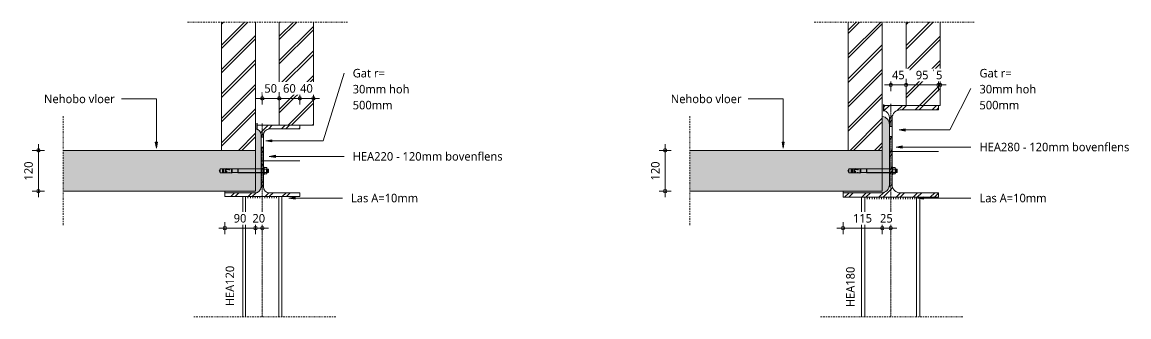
# Model space of a CAD drawing. Header units: millimetres. Extents: x -14163 to 55687, y -143 to 37302.
# Drawn here: x -5262 to -2013, y 2282 to 3149 of the extents above; entities that cross this region are included whole.
import ezdxf

# ---------------------------------------------------------------- set-up
doc = ezdxf.new("R2010")
doc.units = ezdxf.units.MM
doc.linetypes.add('MV_center', pattern=[15, 6, -3, 3, -3])
doc.linetypes.add('MV_hartlijn_staal', pattern=[6.6, 5, -0.8, 0, -0.8])
for name, color, linetype, lineweight in [('A-ANNO-DIMS', 211, 'Continuous', 13), ('A-ANNO-DIMS-10', 211, 'Continuous', 13), ('A-DETL', 90, 'Continuous', 13), ('A-DETL-GENF', 92, 'Continuous', 18), ('A-DETL-IDEN', 3, 'Continuous', 18), ('G-ANNO-TEXT', 231, 'Continuous', 13)]:
    doc.layers.add(name, color=color, linetype=linetype, lineweight=lineweight)
doc.styles.add('Segoe UI_3', font='segoeui.ttf', dxfattribs={"height": 25})
doc.dimstyles.new('2_5_mm', dxfattribs={"dimscale": 304.8, "dimtxt": 26.184099, "dimasz": 0.032808, "dimexe": 0.059055, "dimexo": 0.0625, "dimgap": 0.029528, "dimtad": 1, "dimdec": 0, "dimzin": 0, "dimdsep": 46, "dimtxsty": 'Segoe UI_3', "dimblk1": 'DOTBLANK', "dimblk2": 'DOTBLANK', "dimsah": 1, "dimcen": 0.09, "dimdle": 0.059055, "dimazin": 0, "dimtfac": 1, "dimtdec": 4, "dimtix": 1, "dimtmove": 0, "dimatfit": 3, "dimfxl": 0.059055, "dimfxlon": 1, "dimtvp": 1, "dimtfill": 1, "dimtolj": 1, "dimtzin": 0, "dimarcsym": 2})
doc.dimstyles.new('2_5_mm_2', dxfattribs={"dimscale": 304.8, "dimtxt": 26.184099, "dimasz": 0.032808, "dimexe": 0.059055, "dimexo": 0.0625, "dimgap": 0.029528, "dimtad": 1, "dimdec": 0, "dimzin": 0, "dimdsep": 46, "dimtxsty": 'Segoe UI_3', "dimblk1": 'DOTBLANK', "dimblk2": 'DOTBLANK', "dimsah": 1, "dimcen": 0.09, "dimdle": 0.059055, "dimazin": 0, "dimtfac": 1, "dimtdec": 4, "dimtix": 1, "dimtmove": 0, "dimatfit": 3, "dimfxl": 0.059055, "dimfxlon": 1, "dimtvp": 1, "dimtfill": 1, "dimtolj": 1, "dimtzin": 0, "dimarcsym": 2})
pattern_1 = [(45, (0, 0), (-35.92102, 35.92102), []), (45, (10.16, 0), (-35.92102, 35.92102), [])]

# ---------------------------------------------------------------- blocks, each defined once
blk = doc.blocks.new('28 Staalprofielen- IPE_HEA_HEB 2d - HEA180-4448875-Details Constructie')
at = {"layer": 'A-DETL-GENF'}
for p, q in [((148.5, 85.5), (500, 85.5)), ((500, 76), (148.5, 76)), ((148.5, -76), (500, -76)), ((148.5, -85.5), (500, -85.5))]:
    blk.add_line(p, q, dxfattribs=at)
at = {"layer": 'A-DETL-GENF', "linetype": 'MV_hartlijn_staal', "lineweight": 13}
blk.add_line((148.5, 0), (500, 0), dxfattribs=at)
blk = doc.blocks.new('28 Staalprofielen- IPE_HEA_HEB 2d - HEA280-V64-Details Constructie')
at = {"layer": 'A-DETL-GENF', "lineweight": 13}
h = blk.add_hatch(dxfattribs=at)
h.set_pattern_fill('FP_142', color=256, style=0, pattern_type=2)
h.set_pattern_definition([(45, (2712.367, -2768.966), (-25.14472, 25.14472), []), (45, (2712.367, -2730.866), (-25.14472, 25.14472), [])])
h.paths.add_polyline_path([(66.2, -135), (140, -135), (140, -122), (28, -122), (21.8, -121.2), (16, -118.8), (11, -115), (7.2, -110), (4.8, -104.2), (4, -98), (4, 43.3), (-4, 43.3), (-4, -98), (-4.8, -104.2), (-7.2, -110), (-11, -115), (-16, -118.8), (-21.8, -121.2), (-28, -122), (-140, -122), (-140, -135), (-21.8, -135)])
h.paths.add_polyline_path([(-4, 73.3), (4, 73.3), (4, 98), (4.8, 104.2), (7.2, 110), (11, 115), (16, 118.8), (21.8, 121.2), (28, 122), (140, 122), (140, 135), (-20, 135), (-20, 120.4), (-16, 118.8), (-11, 115), (-7.2, 110), (-4.8, 104.2), (-4, 98), (-4, 79)])
at = {"layer": 'A-DETL-GENF'}
for p, q in [((45, 135), (-20, 135)), ((45, 135), (-20, 135)), ((140, 122), (140, 135)), ((140, 135), (140, 122)), ((-4, 98), (-4, 79)), ((-4, 98), (-4, 79)), ((4, 73.3), (4, 98)), ((4, 98), (4, 73.3)), ((28, 122), (140, 122)), ((140, 122), (28, 122)), ((4, -98), (4, 43.3)), ((4, 43.3), (4, -98)), ((-4, 0), (140, 0)), ((-140, -122), (-140, -135)), ((-140, -135), (-140, -122)), ((140, -122), (28, -122)), ((140, -122), (28, -122)), ((140, -135), (140, -122)), ((140, -135), (140, -122)), ((-140, -135), (140, -135)), ((140, -135), (-140, -135))]:
    blk.add_line(p, q, dxfattribs=at)
at = {"layer": 'A-DETL-GENF', "linetype": 'MV_hartlijn_staal', "lineweight": 13}
for p, q in [((0, 140), (0, 73.3)), ((0, 43.3), (0, -135))]:
    blk.add_line(p, q, dxfattribs=at)
at = {"layer": 'A-DETL-GENF'}
for centre, start, end in [((-28, 98), 0, 70.3657), ((-28, 98), 0, 70.4016), ((28, 98), 90, 180), ((28, 98), 90, 180), ((-28, -98), 289.9712, 295.0288), ((-28, -98), 334.9712, 340.0288), ((28, -98), 180, 270), ((28, -98), 180, 270)]:
    blk.add_arc(centre, 24, start, end, dxfattribs=at)
blk = doc.blocks.new('NLRS_00_DI_maskeer - Type 1-4234821-Details Constructie')
at = {"layer": 'A-DETL-GENF', "linetype": 'MV_center'}
blk.add_line((-100, 0), (370, 0), dxfattribs=at)
blk = doc.blocks.new('NLRS_00_DI_maskeer - Type 1-5119119-Details Constructie')
at = {"layer": 'A-DETL-GENF', "linetype": 'MV_center'}
blk.add_line((320, 0), (-100, 0), dxfattribs=at)
blk = doc.blocks.new('28 snelboutanker 2d - Snelboutanker M12-4446226-Details Constructie')
at = {"layer": 'A-DETL-GENF', "lineweight": 5}
for p, q in [((-10.5, 1.6), (-8.5, 1.6)), ((-10.5, 0), (-10.5, 1.6)), ((10.5, 0), (-10.5, 0)), ((-9.2, 8.9), (-8.5, 9.4)), ((-9.2, 2), (-9.2, 8.9)), ((-8.5, 1.6), (-9.2, 2)), ((-8.5, 9.4), (8.5, 9.4)), ((8.5, 1.6), (-8.5, 1.6)), ((-6, 10.7), (-4.7, 12.7)), ((-6, 10.7), (6, 10.7)), ((-6, 10.7), (-6, 9.4)), ((-6, -74.1), (-6, 0)), ((-5, 8.8), (-5, 2.3)), ((-4.7, 13.8), (-4.3, 14.9)), ((-4.7, 13.8), (-4.7, 12.7)), ((-4.7, 13.8), (4.8, 13.8)), ((-4.7, 12.7), (4.8, 12.7)), ((4.4, 14.9), (-4.3, 14.9)), ((4.4, 14.9), (4.8, 13.8)), ((4.8, 12.7), (4.8, 13.8)), ((4.8, 12.7), (6, 10.7)), ((5, 8.8), (5, 2.4)), ((5.2, -74.1), (5.2, 0)), ((6, 10.7), (6, 9.4)), ((6, -74.1), (6, 0)), ((8.5, 9.4), (9.2, 9)), ((9.2, 2), (8.5, 1.6)), ((8.5, 1.6), (10.5, 1.6)), ((9.2, 9), (9.2, 2)), ((10.5, 1.6), (10.5, 0)), ((-6, 0), (-6, -74.1)), ((-5.2, 0), (-5.2, -74.1)), ((-5.5, -75), (-6, -74.1)), ((-6, -74.1), (6, -74.1)), ((-6, -94.2), (-6, -127)), ((-5.9, -92.2), (5.9, -92.2)), ((-5.9, -94.2), (-5.9, -92.2)), ((5.9, -94.2), (-5.9, -94.2)), ((-5.5, -92), (-5.5, -75)), ((-5.5, -75), (5.5, -75)), ((5.5, -92), (-5.5, -92)), ((1, -94.2), (-5, -94.2)), ((5.3, -94.2), (5.3, -95.2)), ((5.3, -95.2), (6.7, -95.2)), ((5.5, -75), (6, -74.1)), ((5.5, -75), (5.5, -92)), ((5.9, -92.2), (5.9, -94.2)), ((6, -127), (6, -94.2)), ((6.7, -95.2), (6, -98)), ((-6, -108.6), (-6.4, -107.2)), ((-4.9, -107.2), (-6.4, -107.2)), ((-6, -108.6), (-4.9, -108.6)), ((-5.4, -110.2), (-6, -112)), ((-6, -110.2), (-4.1, -110.2)), ((-6, -112), (-4.3, -112)), ((-6, -127), (0.2, -130.2)), ((-6, -127), (6, -127)), ((-5.9, -116.8), (-5.4, -113.2)), ((5.9, -116.8), (-5.9, -116.8)), ((-5.9, -119.2), (-5.9, -116.8)), ((5.9, -119.2), (-5.9, -119.2)), ((-4.2, -110.7), (-5.6, -110.7)), ((-5.5, -107.2), (-5.5, -108.6)), ((-5.4, -113.2), (-5.2, -112)), ((-5.3, -101.7), (-5, -100.7)), ((-5.1, -120), (5.1, -120)), ((-4.9, -107.2), (-4.9, -108.6)), ((-4.1, -110.2), (-4.6, -112)), ((-3.7, -102.2), (-4.4, -101.4)), ((-4.3, -110.2), (-4.3, -101.6)), ((-4.3, -112), (-3.7, -110.2)), ((-4.1, -101.8), (-4.1, -110.2)), ((-3.7, -110.2), (-3.7, -102.2)), ((-3.6, -101.7), (-3.6, -110.2)), ((-3.6, -110.2), (-3.5, -112)), ((-3.6, -110.2), (6, -110.2)), ((-3.6, -110.7), (5.6, -110.7)), ((-3.5, -112), (3.1, -112)), ((0.2, -130.2), (6, -127)), ((0.8, -108.6), (0.8, -107.2)), ((0.8, -107.2), (5.9, -107.2)), ((5.9, -108.6), (0.8, -108.6)), ((3.1, -112), (3.1, -111.2)), ((3.1, -111.2), (4.8, -111.2)), ((4.4, -112), (4.4, -111.2)), ((6, -112), (4.4, -112)), ((4.8, -111.2), (4.8, -112)), ((5.2, -112), (5.4, -113.2)), ((5.4, -101.4), (6, -102.2)), ((5.4, -110.2), (6, -112)), ((5.4, -113.2), (5.9, -116.8)), ((5.9, -107.2), (5.9, -108.6)), ((5.9, -116.8), (5.9, -119.2))]:
    blk.add_line(p, q, dxfattribs=at)
for centre, radius, start, end in [((-7.1, 5.1), 4.25, 61.4534, 119.7521), ((-7.4, 5.9), 4.25, 245.0076, 303.4384), ((0, -84.6), 93.6, 86.927, 93.0619), ((0, 25.8), 24, 257.9769, 282.0674), ((7.1, 4.8), 4.53, 62.3879, 117.8864), ((7.4, 5.9), 4.25, 235.2914, 294.9924), ((-5.4, -94.8), 0.6, 89.8954, 180), ((-5.1, -119.2), 0.8, 180, 270), ((-3.9, -101), 1.78, 84.9998, 188.2319), ((-5.4, -101.4), 0.356, 150.6084, 288.882), ((-3.3, -101.2), 2.05, 103.7381, 195.3956), ((-2.9, -101.2), 2.1, 109.438, 164.2427), ((-4.2, -101.1), 1.91, 354.1759, 78.0781), ((-2.6, -101.4), 0.341, 227.5131, 29.3441), ((5.1, -119.2), 0.8, 270, 0), ((11.1, -101.5), 5.66, 167.2611, 178.8521), ((7.4, -100.7), 1.88, 136.4811, 166.2224)]:
    blk.add_arc(centre, radius, start, end, dxfattribs=at)
for points in [[(-5.3, -101.7), (-4.9, -101.2), (-4.4, -100.8), (-4.3, -101.6)], [(-2.8, -101.7), (-3.2, -101.2), (-3.6, -100.9), (-3.6, -101.7)]]:
    blk.add_open_spline(points, degree=3, dxfattribs=at)
blk = doc.blocks.new('NLRS_00_DI_maskeer - Type 1-5120056-Details Constructie')
at = {"layer": 'A-DETL-GENF', "linetype": 'MV_center'}
blk.add_line((220, 0), (-100, 0), dxfattribs=at)
blk = doc.blocks.new('28 Staalprofielen- IPE_HEA_HEB 2d - HEA120-5120318-Details Constructie')
at = {"layer": 'A-DETL-GENF'}
for p, q in [((146.5, 57), (500, 57)), ((500, 49), (146.5, 49)), ((146.5, -49), (500, -49)), ((146.5, -57), (500, -57))]:
    blk.add_line(p, q, dxfattribs=at)
at = {"layer": 'A-DETL-GENF', "linetype": 'MV_hartlijn_staal', "lineweight": 13}
blk.add_line((146.5, 0), (500, 0), dxfattribs=at)
blk = doc.blocks.new('28 Staalprofielen- IPE_HEA_HEB 2d - HEA220-V155-Details Constructie')
at = {"layer": 'A-DETL-GENF', "lineweight": 13}
h = blk.add_hatch(dxfattribs=at)
h.set_pattern_fill('FP_270', color=256, style=0, pattern_type=2)
h.set_pattern_definition([(45, (4557.367, -2740.966), (-25.14472, 25.14472), []), (45, (4557.367, -2702.866), (-25.14472, 25.14472), [])])
h.paths.add_polyline_path([(110, -105), (110, -105), (110, -94), (21.5, -94), (16.8, -93.4), (12.5, -91.6), (8.8, -88.7), (5.9, -85), (4.1, -80.7), (3.5, -76), (3.5, 40.1), (-3.5, 40.1), (-3.5, -76), (-4.1, -80.7), (-5.9, -85), (-9.1, -89), (-12.5, -91.6), (-16.8, -93.4), (-21.5, -94), (-110, -94), (-110, -105), (-16.8, -105)])
h.paths.add_polyline_path([(3.5, 70.1), (3.5, 76), (4.1, 80.7), (5.9, 85), (8.8, 88.7), (12.5, 91.6), (16.8, 93.4), (21.5, 94), (110, 94), (110, 105), (-15, 105), (-15, 92.7), (-11.6, 91.1), (-8.3, 88.2), (-5.7, 84.6), (-4.1, 80.4), (-3.5, 76), (-3.5, 70.1), (-3.2, 70.1)])
at = {"layer": 'A-DETL-GENF'}
for p, q in [((50, 105), (-15, 105)), ((50, 105), (-15, 105)), ((110, 94), (110, 105)), ((110, 105), (110, 94)), ((3.5, 70.1), (3.5, 76)), ((3.5, 76), (3.5, 70.1)), ((21.5, 94), (110, 94)), ((110, 94), (21.5, 94)), ((3.5, -76), (3.5, 40.1)), ((3.5, 40.1), (3.5, -76)), ((-3.5, 0), (110, 0)), ((-110, -94), (-110, -105)), ((-110, -105), (-110, -94)), ((110, -94), (21.5, -94)), ((110, -94), (21.5, -94)), ((110, -105), (110, -94)), ((110, -105), (110, -94)), ((-110, -105), (110, -105)), ((110, -105), (-110, -105))]:
    blk.add_line(p, q, dxfattribs=at)
at = {"layer": 'A-DETL-GENF', "linetype": 'MV_hartlijn_staal', "lineweight": 13}
for p, q in [((0, 110), (0, 70.1)), ((0, 40.1), (0, -105))]:
    blk.add_line(p, q, dxfattribs=at)
at = {"layer": 'A-DETL-GENF'}
for centre, start, end in [((-21.5, 76), 65.0293, 68.7684), ((-21.5, 76), 58.4501, 64.9052), ((-21.5, 76), 43.834, 50.0699), ((-21.5, 76), 44.0999, 47.1738), ((-21.5, 76), 29.2204, 35.049), ((-21.5, 76), 20.038, 24.4946), ((-21.5, 76), 14.2202, 15), ((21.5, 76), 90, 180), ((21.5, 76), 90, 180), ((-21.5, -76), 289.9712, 295.0288), ((-21.5, -76), 334.9712, 340.0288), ((21.5, -76), 180, 270), ((21.5, -76), 180, 270)]:
    blk.add_arc(centre, 18, start, end, dxfattribs=at)
blk = doc.blocks.new('Repeating Detail - a_5 mm-V156-Details Constructie')
at = {"layer": 'A-DETL-GENF'}
for p, q in [((0, 0), (0, 5)), ((7, 0), (7, 5)), ((14, 0), (14, 5)), ((21, 0), (21, 5)), ((28, 0), (28, 5)), ((35, 0), (35, 5)), ((42, 0), (42, 5)), ((49, 0), (49, 5)), ((56, 0), (56, 5)), ((63, 0), (63, 5)), ((70, 0), (70, 5)), ((77, 0), (77, 5)), ((84, 0), (84, 5)), ((91, 0), (91, 5)), ((98, 0), (98, 5)), ((105, 0), (105, 5)), ((112, 0), (112, 5)), ((119, 0), (119, 5)), ((126, 0), (126, 5)), ((133, 0), (133, 5)), ((140, 0), (140, 5)), ((147, 0), (147, 5))]:
    blk.add_line(p, q, dxfattribs=at)
blk = doc.blocks.new('Repeating Detail - a_5 mm-V157-Details Constructie')
at = {"layer": 'A-DETL-GENF'}
for p, q in [((0, 0), (0, 5)), ((7, 0), (7, 5)), ((14, 0), (14, 5)), ((21, 0), (21, 5)), ((28, 0), (28, 5)), ((35, 0), (35, 5)), ((42, 0), (42, 5)), ((49, 0), (49, 5)), ((56, 0), (56, 5)), ((63, 0), (63, 5)), ((70, 0), (70, 5)), ((77, 0), (77, 5)), ((84, 0), (84, 5)), ((91, 0), (91, 5))]:
    blk.add_line(p, q, dxfattribs=at)
blk = doc.blocks.new('DIMBLOCK151-Details Constructie')
at = {"layer": 'A-ANNO-DIMS-10'}
for p, q in [((-3374.6, 2772), (-3392.6, 2772)), ((-3374.6, 2790), (-3374.6, 2634)), ((-3374.6, 2772), (-3356.6, 2772)), ((-3374.6, 2652), (-3392.6, 2652)), ((-3374.6, 2652), (-3356.6, 2652))]:
    blk.add_line(p, q, dxfattribs=at)
for centre in [(-3374.6, 2772), (-3374.6, 2652)]:
    blk.add_circle(centre, 5, dxfattribs=at)
at = {"layer": 'A-ANNO-DIMS-10', "color": 0, "insert": (-3416.2, 2683.4), "char_height": 25, "width": 68.555, "attachment_point": 1, "rotation": 90, "line_spacing_factor": 1.142579, "style": 'Segoe UI_3', "bg_fill": 3, "box_fill_scale": 1.25, "bg_fill_color": 9, "bg_fill_true_color": 13158600, "bg_fill_transparency": 0}
blk.add_mtext('120', dxfattribs=at)
blk = doc.blocks.new('_DotBlank')
at = {"color": 0, "linetype": 'ByBlock', "lineweight": -2}
blk.add_line((-0.5, 0), (-1, 0), dxfattribs=at)
blk.add_circle((0, 0), 0.5, dxfattribs=at)
blk = doc.blocks.new('DIMBLOCK392-Details Constructie')
at = {"layer": 'A-ANNO-DIMS-10'}
for p, q in [((-5214.6, 2772), (-5232.6, 2772)), ((-5214.6, 2790), (-5214.6, 2634)), ((-5214.6, 2772), (-5196.6, 2772)), ((-5214.6, 2652), (-5232.6, 2652)), ((-5214.6, 2652), (-5196.6, 2652))]:
    blk.add_line(p, q, dxfattribs=at)
for centre in [(-5214.6, 2772), (-5214.6, 2652)]:
    blk.add_circle(centre, 5, dxfattribs=at)
at = {"layer": 'A-ANNO-DIMS-10', "color": 0, "insert": (-5256.2, 2683.4), "char_height": 25, "width": 68.555, "attachment_point": 1, "rotation": 90, "line_spacing_factor": 1.142579, "style": 'Segoe UI_3', "bg_fill": 3, "box_fill_scale": 1.25, "bg_fill_color": 9, "bg_fill_true_color": 13158600, "bg_fill_transparency": 0}
blk.add_mtext('120', dxfattribs=at)
blk = doc.blocks.new('DIMBLOCK394-Details Constructie')
at = {"layer": 'A-ANNO-DIMS-10'}
for p, q in [((-4575.4, 2924.9), (-4507.4, 2924.9)), ((-4557.4, 2924.9), (-4557.4, 2942.9)), ((-4557.4, 2924.9), (-4557.4, 2906.9)), ((-4507.4, 2924.9), (-4507.4, 2942.9)), ((-4507.4, 2924.9), (-4507.4, 2906.9))]:
    blk.add_line(p, q, dxfattribs=at)
for centre in [(-4557.4, 2924.9), (-4507.4, 2924.9)]:
    blk.add_circle(centre, 5, dxfattribs=at)
at = {"layer": 'A-ANNO-DIMS-10', "color": 0, "insert": (-4551.4, 2966.5), "char_height": 25, "width": 45.703, "attachment_point": 1, "line_spacing_factor": 1.142579, "style": 'Segoe UI_3', "bg_fill": 3, "box_fill_scale": 1.25, "bg_fill_color": 9, "bg_fill_true_color": 13158600, "bg_fill_transparency": 0}
blk.add_mtext('50', dxfattribs=at)
blk = doc.blocks.new('DIMBLOCK395-Details Constructie')
at = {"layer": 'A-ANNO-DIMS-10'}
for p, q in [((-4507.4, 2924.9), (-4507.4, 2942.9)), ((-4507.4, 2924.9), (-4447.4, 2924.9)), ((-4507.4, 2924.9), (-4507.4, 2906.9)), ((-4447.4, 2924.9), (-4447.4, 2942.9)), ((-4447.4, 2924.9), (-4447.4, 2906.9))]:
    blk.add_line(p, q, dxfattribs=at)
for centre in [(-4507.4, 2924.9), (-4447.4, 2924.9)]:
    blk.add_circle(centre, 5, dxfattribs=at)
at = {"layer": 'A-ANNO-DIMS-10', "color": 0, "insert": (-4496.4, 2966.5), "char_height": 25, "width": 45.703, "attachment_point": 1, "line_spacing_factor": 1.142579, "style": 'Segoe UI_3', "bg_fill": 3, "box_fill_scale": 1.25, "bg_fill_color": 9, "bg_fill_true_color": 13158600, "bg_fill_transparency": 0}
blk.add_mtext('60', dxfattribs=at)
blk = doc.blocks.new('DIMBLOCK396-Details Constructie')
at = {"layer": 'A-ANNO-DIMS-10'}
for p, q in [((-4447.4, 2924.9), (-4447.4, 2942.9)), ((-4447.4, 2924.9), (-4389.4, 2924.9)), ((-4447.4, 2924.9), (-4447.4, 2906.9)), ((-4407.4, 2924.9), (-4407.4, 2942.9)), ((-4407.4, 2924.9), (-4407.4, 2906.9))]:
    blk.add_line(p, q, dxfattribs=at)
for centre in [(-4447.4, 2924.9), (-4407.4, 2924.9)]:
    blk.add_circle(centre, 5, dxfattribs=at)
at = {"layer": 'A-ANNO-DIMS-10', "color": 0, "insert": (-4446.4, 2966.5), "char_height": 25, "width": 45.703, "attachment_point": 1, "line_spacing_factor": 1.142579, "style": 'Segoe UI_3', "bg_fill": 3, "box_fill_scale": 1.25, "bg_fill_color": 9, "bg_fill_true_color": 13158600, "bg_fill_transparency": 0}
blk.add_mtext('40', dxfattribs=at)
blk = doc.blocks.new('DIMBLOCK397-Details Constructie')
at = {"layer": 'A-ANNO-DIMS-10'}
for p, q in [((-4685.4, 2543.2), (-4577.4, 2543.2)), ((-4667.4, 2543.2), (-4667.4, 2561.2)), ((-4667.4, 2543.2), (-4667.4, 2525.2)), ((-4577.4, 2543.2), (-4577.4, 2561.2)), ((-4577.4, 2543.2), (-4577.4, 2525.2))]:
    blk.add_line(p, q, dxfattribs=at)
for centre in [(-4667.4, 2543.2), (-4577.4, 2543.2)]:
    blk.add_circle(centre, 5, dxfattribs=at)
at = {"layer": 'A-ANNO-DIMS-10', "color": 0, "insert": (-4641.4, 2584.8), "char_height": 25, "width": 45.703, "attachment_point": 1, "line_spacing_factor": 1.142579, "style": 'Segoe UI_3', "bg_fill": 3, "box_fill_scale": 1.25, "bg_fill_color": 9, "bg_fill_true_color": 13158600, "bg_fill_transparency": 0}
blk.add_mtext('90', dxfattribs=at)
blk = doc.blocks.new('DIMBLOCK398-Details Constructie')
at = {"layer": 'A-ANNO-DIMS-10'}
for p, q in [((-4577.4, 2543.2), (-4577.4, 2561.2)), ((-4577.4, 2543.2), (-4539.4, 2543.2)), ((-4577.4, 2543.2), (-4577.4, 2525.2)), ((-4557.4, 2543.2), (-4557.4, 2561.2)), ((-4557.4, 2543.2), (-4557.4, 2525.2))]:
    blk.add_line(p, q, dxfattribs=at)
for centre in [(-4577.4, 2543.2), (-4557.4, 2543.2)]:
    blk.add_circle(centre, 5, dxfattribs=at)
at = {"layer": 'A-ANNO-DIMS-10', "color": 0, "insert": (-4586.4, 2584.8), "char_height": 25, "width": 45.703, "attachment_point": 1, "line_spacing_factor": 1.142579, "style": 'Segoe UI_3', "bg_fill": 3, "box_fill_scale": 1.25, "bg_fill_color": 9, "bg_fill_true_color": 13158600, "bg_fill_transparency": 0}
blk.add_mtext('20', dxfattribs=at)
blk = doc.blocks.new('DIMBLOCK399-Details Constructie')
at = {"layer": 'A-ANNO-DIMS-10'}
for p, q in [((-2870.4, 2543.2), (-2737.4, 2543.2)), ((-2852.4, 2543.2), (-2852.4, 2561.2)), ((-2852.4, 2543.2), (-2852.4, 2525.2)), ((-2737.4, 2543.2), (-2737.4, 2561.2)), ((-2737.4, 2543.2), (-2737.4, 2525.2))]:
    blk.add_line(p, q, dxfattribs=at)
for centre in [(-2852.4, 2543.2), (-2737.4, 2543.2)]:
    blk.add_circle(centre, 5, dxfattribs=at)
at = {"layer": 'A-ANNO-DIMS-10', "color": 0, "insert": (-2823.4, 2584.8), "char_height": 25, "width": 68.555, "attachment_point": 1, "line_spacing_factor": 1.142579, "style": 'Segoe UI_3', "bg_fill": 3, "box_fill_scale": 1.25, "bg_fill_color": 9, "bg_fill_true_color": 13158600, "bg_fill_transparency": 0}
blk.add_mtext('115', dxfattribs=at)
blk = doc.blocks.new('DIMBLOCK400-Details Constructie')
at = {"layer": 'A-ANNO-DIMS-10'}
for p, q in [((-2737.4, 2543.2), (-2737.4, 2561.2)), ((-2737.4, 2543.2), (-2694.4, 2543.2)), ((-2737.4, 2543.2), (-2737.4, 2525.2)), ((-2712.4, 2543.2), (-2712.4, 2561.2)), ((-2712.4, 2543.2), (-2712.4, 2525.2))]:
    blk.add_line(p, q, dxfattribs=at)
for centre in [(-2737.4, 2543.2), (-2712.4, 2543.2)]:
    blk.add_circle(centre, 5, dxfattribs=at)
at = {"layer": 'A-ANNO-DIMS-10', "color": 0, "insert": (-2743.9, 2584.8), "char_height": 25, "width": 45.703, "attachment_point": 1, "line_spacing_factor": 1.142579, "style": 'Segoe UI_3', "bg_fill": 3, "box_fill_scale": 1.25, "bg_fill_color": 9, "bg_fill_true_color": 13158600, "bg_fill_transparency": 0}
blk.add_mtext('25', dxfattribs=at)
blk = doc.blocks.new('DIMBLOCK401-Details Constructie')
at = {"layer": 'A-ANNO-DIMS-10'}
for p, q in [((-2730.4, 2964.2), (-2667.4, 2964.2)), ((-2712.4, 2964.2), (-2712.4, 2982.2)), ((-2712.4, 2964.2), (-2712.4, 2946.2)), ((-2667.4, 2964.2), (-2667.4, 2982.2)), ((-2667.4, 2964.2), (-2667.4, 2946.2))]:
    blk.add_line(p, q, dxfattribs=at)
for centre in [(-2712.4, 2964.2), (-2667.4, 2964.2)]:
    blk.add_circle(centre, 5, dxfattribs=at)
at = {"layer": 'A-ANNO-DIMS-10', "color": 0, "insert": (-2708.9, 3005.9), "char_height": 25, "width": 45.703, "attachment_point": 1, "line_spacing_factor": 1.142579, "style": 'Segoe UI_3', "bg_fill": 3, "box_fill_scale": 1.25, "bg_fill_color": 9, "bg_fill_true_color": 13158600, "bg_fill_transparency": 0}
blk.add_mtext('45', dxfattribs=at)
blk = doc.blocks.new('DIMBLOCK402-Details Constructie')
at = {"layer": 'A-ANNO-DIMS-10'}
for p, q in [((-2667.4, 2964.2), (-2667.4, 2982.2)), ((-2667.4, 2964.2), (-2572.4, 2964.2)), ((-2667.4, 2964.2), (-2667.4, 2946.2)), ((-2572.4, 2964.2), (-2572.4, 2982.2)), ((-2572.4, 2964.2), (-2572.4, 2946.2))]:
    blk.add_line(p, q, dxfattribs=at)
for centre in [(-2667.4, 2964.2), (-2572.4, 2964.2)]:
    blk.add_circle(centre, 5, dxfattribs=at)
at = {"layer": 'A-ANNO-DIMS-10', "color": 0, "insert": (-2638.9, 3005.9), "char_height": 25, "width": 45.703, "attachment_point": 1, "line_spacing_factor": 1.142579, "style": 'Segoe UI_3', "bg_fill": 3, "box_fill_scale": 1.25, "bg_fill_color": 9, "bg_fill_true_color": 13158600, "bg_fill_transparency": 0}
blk.add_mtext('95', dxfattribs=at)
blk = doc.blocks.new('DIMBLOCK403-Details Constructie')
at = {"layer": 'A-ANNO-DIMS-10'}
for p, q in [((-2572.4, 2964.2), (-2572.4, 2982.2)), ((-2572.4, 2964.2), (-2549.4, 2964.2)), ((-2572.4, 2964.2), (-2572.4, 2946.2)), ((-2567.4, 2964.2), (-2567.4, 2982.2)), ((-2567.4, 2964.2), (-2567.4, 2946.2))]:
    blk.add_line(p, q, dxfattribs=at)
for centre in [(-2572.4, 2964.2), (-2567.4, 2964.2)]:
    blk.add_circle(centre, 5, dxfattribs=at)
at = {"layer": 'A-ANNO-DIMS-10', "color": 0, "insert": (-2579.4, 3005.9), "char_height": 25, "width": 22.852, "attachment_point": 1, "line_spacing_factor": 1.142579, "style": 'Segoe UI_3', "bg_fill": 3, "box_fill_scale": 1.25, "bg_fill_color": 9, "bg_fill_true_color": 13158600, "bg_fill_transparency": 0}
blk.add_mtext('5', dxfattribs=at)

msp = doc.modelspace()

# ---------------------------------------------------------------- hatches: boundary and pattern name
at = {"layer": 'A-DETL-GENF', "lineweight": 13}
h = msp.add_hatch(dxfattribs=at)
h.set_pattern_fill('FP_125', color=50, style=0, pattern_type=2)
h.set_pattern_definition(pattern_1)
h.paths.add_polyline_path([(-4677.4, 2772), (-4577.4, 2772), (-4577.4, 3149), (-4677.4, 3149), (-4677.4, 2811)])
h = msp.add_hatch(dxfattribs=at)
h.set_pattern_fill('FP_125', color=50, style=0, pattern_type=2)
h.set_pattern_definition(pattern_1)
h.paths.add_polyline_path([(-4407.4, 2846), (-4407.4, 3149), (-4507.4, 3149), (-4507.4, 2846), (-4447.4, 2846)])
h = msp.add_hatch(dxfattribs=at)
h.set_pattern_fill('FP_125', color=50, style=0, pattern_type=2)
h.set_pattern_definition(pattern_1)
h.paths.add_polyline_path([(-2837.4, 2772), (-2737.4, 2772), (-2737.4, 3149), (-2837.4, 3149), (-2837.4, 2811)])
h = msp.add_hatch(dxfattribs=at)
h.set_pattern_fill('FP_125', color=50, style=0, pattern_type=2)
h.set_pattern_definition(pattern_1)
h.paths.add_polyline_path([(-2567.4, 2904), (-2567.4, 3149), (-2667.4, 3149), (-2667.4, 2904), (-2646.2, 2904)])
at = {"layer": 'A-DETL-GENF'}
for color, points in [(9, [(-2740.4, 2647), (-2734.2, 2647.8), (-2728.4, 2650.2), (-2723.4, 2654), (-2719.6, 2659), (-2717.2, 2664.8), (-2716.4, 2671), (-2716.4, 2848), (-2717.1, 2853.7), (-2719.1, 2859.1), (-2722.4, 2863.8), (-2726.7, 2867.7), (-2731.8, 2870.4), (-2737.4, 2871.8), (-2737.4, 2652), (-2852.4, 2652), (-2852.4, 2647)]), (9, [(-4578.9, 2647), (-4574.2, 2647.6), (-4569.9, 2649.4), (-4566.1, 2652.2), (-4563.3, 2656), (-4561.5, 2660.3), (-4560.9, 2665), (-4560.9, 2817), (-4561.4, 2821.4), (-4563, 2825.5), (-4565.6, 2829.2), (-4569, 2832), (-4573, 2834), (-4577.4, 2834.9), (-4577.4, 2652), (-4667.4, 2652), (-4667.4, 2647)]), (10, [(-4677.4, 2652), (-4577.4, 2652), (-4577.4, 2772), (-5142.4, 2772), (-5142.4, 2652), (-5047.8, 2652)]), (10, [(-3246.6, 2652), (-2737.4, 2652), (-2737.4, 2772), (-3302.4, 2772), (-3302.4, 2652)])]:
    msp.add_hatch(color=color, dxfattribs=at).paths.add_polyline_path(points)
at = {"layer": 'G-ANNO-TEXT'}
for color, points in [(7, [(-2687.7, 2832), (-2669.7, 2828.8), (-2669.7, 2835.1)]), (253, [(-4868.4, 2778.4), (-4865.2, 2796.4), (-4871.6, 2796.4)]), (7, [(-4547, 2800.1), (-4529, 2796.9), (-4529, 2803.2)]), (253, [(-3028.4, 2778.4), (-3025.2, 2796.4), (-3031.6, 2796.4)]), (7, [(-2696.8, 2781.8), (-2678.8, 2778.7), (-2678.8, 2785)]), (7, [(-4536.8, 2754.3), (-4518.8, 2751.2), (-4518.8, 2757.5)]), (7, [(-4479.1, 2631.8), (-4461.1, 2628.7), (-4461.1, 2635)]), (7, [(-2634.1, 2631.8), (-2616.1, 2628.7), (-2616.1, 2635)])]:
    msp.add_hatch(color=color, dxfattribs=at).paths.add_polyline_path(points)

# ---------------------------------------------------------------- linework, layer by layer
at = {"layer": 'A-DETL', "lineweight": 18}
for p, q in [((-4677.4, 3149), (-4677.4, 2772)), ((-4577.4, 2772), (-4577.4, 3149)), ((-4507.4, 3149), (-4507.4, 2846)), ((-4407.4, 2846), (-4407.4, 3149)), ((-2837.4, 3149), (-2837.4, 2772)), ((-2737.4, 2772), (-2737.4, 3149)), ((-2667.4, 3149), (-2667.4, 2904)), ((-2567.4, 2904), (-2567.4, 3149)), ((-2667.4, 2904), (-2567.4, 2904)), ((-4507.4, 2846), (-4407.4, 2846)), ((-2716.4, 2671), (-2716.4, 2848)), ((-2708.4, 2842.3), (-2716.4, 2842.3)), ((-2708.4, 2812.3), (-2708.4, 2842.3)), ((-4560.9, 2665), (-4560.9, 2817)), ((-4553.9, 2811.1), (-4560.9, 2811.1)), ((-4553.9, 2781.1), (-4553.9, 2811.1)), ((-2716.4, 2812.3), (-2708.4, 2812.3)), ((-4677.4, 2772), (-5142.4, 2772)), ((-4677.4, 2772), (-4577.4, 2772)), ((-4577.4, 2772), (-4577.4, 2652)), ((-4560.9, 2781.1), (-4553.9, 2781.1)), ((-2837.4, 2772), (-3302.4, 2772)), ((-2837.4, 2772), (-2737.4, 2772)), ((-2737.4, 2772), (-2737.4, 2652)), ((-5142.4, 2652), (-4667.4, 2652)), ((-4577.4, 2652), (-4667.4, 2652)), ((-4667.4, 2652), (-4667.4, 2647)), ((-4667.4, 2647), (-4578.9, 2647)), ((-3302.4, 2652), (-2852.4, 2652)), ((-2737.4, 2652), (-2852.4, 2652)), ((-2852.4, 2652), (-2852.4, 2647)), ((-2852.4, 2647), (-2740.4, 2647)), ((-2582.4, 2634), (-2852.4, 2634))]:
    msp.add_line(p, q, dxfattribs=at)
at = {"layer": 'A-DETL', "lineweight": 25}
for p, q in [((-2732.4, 2887.3), (-2732.4, 2907)), ((-4572.4, 2833.7), (-4572.4, 2851.6))]:
    msp.add_line(p, q, dxfattribs=at)
at = {"layer": 'A-DETL', "lineweight": 18}
for centre, radius, start, end in [((-2740.4, 2848), 24, 360, 82.8192), ((-4578.9, 2817), 18, 0, 85.2198), ((-4578.9, 2665), 18, 270, 360), ((-2740.4, 2671), 24, 270, 0)]:
    msp.add_arc(centre, radius, start, end, dxfattribs=at)
at = {"layer": 'G-ANNO-TEXT', "color": 250}
for p, q in [((-4379.1, 2800.1), (-4317, 2998.9)), ((-2539.1, 2832), (-2477, 2953.6)), ((-2669.7, 2835.1), (-2687.7, 2832)), ((-2687.7, 2832), (-2669.7, 2828.8)), ((-2687.7, 2832), (-2539.1, 2832)), ((-2669.7, 2828.8), (-2669.7, 2835.1)), ((-4529, 2803.2), (-4547, 2800.1)), ((-4547, 2800.1), (-4529, 2796.9)), ((-4547, 2800.1), (-4379.1, 2800.1)), ((-4529, 2796.9), (-4529, 2803.2)), ((-2678.8, 2785), (-2696.8, 2781.8)), ((-2696.8, 2781.8), (-2678.8, 2778.7)), ((-2696.8, 2781.8), (-2477, 2781.8)), ((-2678.8, 2778.7), (-2678.8, 2785)), ((-4518.8, 2757.5), (-4536.8, 2754.3)), ((-4536.8, 2754.3), (-4518.8, 2751.2)), ((-4536.8, 2754.3), (-4317, 2754.3)), ((-4518.8, 2751.2), (-4518.8, 2757.5)), ((-4461.1, 2635), (-4479.1, 2631.8)), ((-4479.1, 2631.8), (-4461.1, 2628.7)), ((-4479.1, 2631.8), (-4322, 2631.8)), ((-4461.1, 2628.7), (-4461.1, 2635)), ((-2616.1, 2635), (-2634.1, 2631.8)), ((-2634.1, 2631.8), (-2616.1, 2628.7)), ((-2634.1, 2631.8), (-2477, 2631.8)), ((-2616.1, 2628.7), (-2616.1, 2635))]:
    msp.add_line(p, q, dxfattribs=at)
at = {"layer": 'G-ANNO-TEXT', "color": 253}
for p, q in [((-4970.2, 2923.2), (-4970.9, 2923.2)), ((-4868.4, 2923.2), (-4970.2, 2923.2)), ((-4868.4, 2778.4), (-4868.4, 2923.2)), ((-3130.2, 2923.2), (-3130.9, 2923.2)), ((-3028.4, 2923.2), (-3130.2, 2923.2)), ((-3028.4, 2778.4), (-3028.4, 2923.2)), ((-4865.2, 2796.4), (-4871.6, 2796.4)), ((-4871.6, 2796.4), (-4868.4, 2778.4)), ((-4868.4, 2778.4), (-4865.2, 2796.4)), ((-3025.2, 2796.4), (-3031.6, 2796.4)), ((-3031.6, 2796.4), (-3028.4, 2778.4)), ((-3028.4, 2778.4), (-3025.2, 2796.4))]:
    msp.add_line(p, q, dxfattribs=at)

# ---------------------------------------------------------------- block references
at = {"layer": 'A-DETL-GENF', "linetype": 'MV_center'}
for name, p in [('NLRS_00_DI_maskeer - Type 1-4234821-Details Constructie', (-4677.4, 3149)), ('NLRS_00_DI_maskeer - Type 1-4234821-Details Constructie', (-2837.4, 3149)), ('NLRS_00_DI_maskeer - Type 1-5119119-Details Constructie', (-4661.2, 2282.5)), ('NLRS_00_DI_maskeer - Type 1-5119119-Details Constructie', (-2821.2, 2282.5))]:
    msp.add_blockref(name, p, dxfattribs=at)
at = {"layer": 'A-DETL-GENF'}
for name, p in [('28 Staalprofielen- IPE_HEA_HEB 2d - HEA280-V64-Details Constructie', (-2712.4, 2769)), ('28 Staalprofielen- IPE_HEA_HEB 2d - HEA220-V155-Details Constructie', (-4557.4, 2741))]:
    msp.add_blockref(name, p, dxfattribs=at)
at = {"layer": 'A-DETL-GENF', "linetype": 'MV_center', "rotation": 269.9999999999999}
for p in [(-5142.4, 2772), (-3302.4, 2772)]:
    msp.add_blockref('NLRS_00_DI_maskeer - Type 1-5120056-Details Constructie', p, dxfattribs=at)
at = {"layer": 'A-DETL-GENF', "lineweight": 5, "rotation": 269.9999999999996}
for p in [(-4553.9, 2712), (-2708.4, 2712)]:
    msp.add_blockref('28 snelboutanker 2d - Snelboutanker M12-4446226-Details Constructie', p, dxfattribs=at)
at = {"layer": 'A-DETL-GENF', "linetype": 'MV_hartlijn_staal', "lineweight": 13, "rotation": 89.99999999999991}
for name, p in [('28 Staalprofielen- IPE_HEA_HEB 2d - HEA120-5120318-Details Constructie', (-4557.4, 2136)), ('28 Staalprofielen- IPE_HEA_HEB 2d - HEA180-4448875-Details Constructie', (-2712.4, 2134))]:
    msp.add_blockref(name, p, dxfattribs=at)
at = {"layer": 'A-DETL-GENF', "extrusion": (0, 0, -1), "rotation": 180}
for name, p in [('Repeating Detail - a_5 mm-V157-Details Constructie', (4606.4, 2636)), ('Repeating Detail - a_5 mm-V156-Details Constructie', (2788.4, 2634))]:
    msp.add_blockref(name, p, dxfattribs=at)

# ---------------------------------------------------------------- texts
at = {"layer": 'A-DETL-IDEN', "lineweight": 13, "insert": (-4665.1, 2313.8), "char_height": 25, "width": 149.114, "attachment_point": 1, "rotation": 90, "style": 'Segoe UI_3', "bg_fill": 3, "box_fill_scale": 1.25, "bg_fill_color": 9, "bg_fill_true_color": 13158600, "bg_fill_transparency": 0}
msp.add_mtext('HEA120', dxfattribs=at)
at = {"layer": 'G-ANNO-TEXT', "color": 7, "char_height": 25, "attachment_point": 1, "style": 'Segoe UI_3'}
for s, insert, width in [('Gat r=', (-4292, 3011.4), 120.253), ('Gat r=', (-2452, 3011.4), 120.253), ('30mm hoh ', (-4292, 2964.4), 217.257), ('30mm hoh ', (-2452, 2964.4), 217.257), ('500mm', (-4292, 2917.5), 143.502), ('500mm', (-2452, 2917.5), 143.502), ('HEA280 - 120mm bovenflens', (-2452, 2794.3), 549.958), ('HEA220 - 120mm bovenflens', (-4292, 2766.8), 549.958), ('Las A=10mm', (-4297, 2644.3), 247.721), ('Las A=10mm', (-2452, 2644.3), 247.721)]:
    msp.add_mtext(s, dxfattribs=dict(at, insert=insert, width=width))
at = {"layer": 'G-ANNO-TEXT', "color": 253, "char_height": 25, "width": 257.342, "attachment_point": 1, "style": 'Segoe UI_3'}
for insert in [(-5198.2, 2935.7), (-3358.2, 2935.7)]:
    msp.add_mtext('Nehobo vloer', dxfattribs=dict(at, insert=insert))

# ---------------------------------------------------------------- dimensions: what is measured, and where the dimension line sits
at = {"layer": 'A-ANNO-DIMS'}
for base, p1, p2, dimstyle, picture, middle in [((-5214.6, 2652), (-5196.6, 2772), (-5196.6, 2652), '2_5_mm_2', 'DIMBLOCK392-Details Constructie', (-5236.6, 2712)), ((-3374.6, 2652), (-3356.6, 2772), (-3356.6, 2652), '2_5_mm', 'DIMBLOCK151-Details Constructie', (-3396.6, 2712))]:
    dim = msp.add_linear_dim(base=base, p1=p1, p2=p2, angle=90, dimstyle=dimstyle, override={"dimpost": '<>', "dimfxl": 120}, dxfattribs=at)
    dim.commit()
    dim.dimension.update_dxf_attribs({"geometry": picture, "text_midpoint": middle})

# ---------------------------------------------------------------- next in the draw order: texts
at = {"layer": 'A-DETL-IDEN', "lineweight": 13, "insert": (-2843.4, 2311.2), "char_height": 25, "width": 149.114, "attachment_point": 1, "rotation": 90, "style": 'Segoe UI_3', "bg_fill": 3, "box_fill_scale": 1.25, "bg_fill_color": 9, "bg_fill_true_color": 13158600, "bg_fill_transparency": 0}
msp.add_mtext('HEA180', dxfattribs=at)

# ---------------------------------------------------------------- next in the draw order: dimensions: what is measured, and where the dimension line sits
at = {"layer": 'A-ANNO-DIMS'}
for base, p1, p2, override, picture, middle in [((-2667.4, 2964.2), (-2712.4, 2946.2), (-2667.4, 2982.2), {"dimpost": '<>', "dimfxl": 57.628118}, 'DIMBLOCK401-Details Constructie', (-2689.9, 2986)), ((-4507.4, 2924.9), (-4557.4, 2906.9), (-4507.4, 2942.9), {"dimpost": '<>', "dimfxl": 61.611687}, 'DIMBLOCK394-Details Constructie', (-4532.4, 2946.8)), ((-4577.4, 2543.2), (-4667.4, 2561.2), (-4577.4, 2561.2), {"dimpost": '<>', "dimfxl": 90}, 'DIMBLOCK397-Details Constructie', (-4622.4, 2565.1)), ((-2737.4, 2543.2), (-2852.4, 2561.2), (-2737.4, 2561.2), {"dimpost": '<>', "dimfxl": 115}, 'DIMBLOCK399-Details Constructie', (-2794.9, 2565.2))]:
    dim = msp.add_linear_dim(base=base, p1=p1, p2=p2, dimstyle='2_5_mm_2', override=override, dxfattribs=at)
    dim.commit()
    dim.dimension.update_dxf_attribs({"geometry": picture, "text_midpoint": middle})

# ---------------------------------------------------------------- next in the draw order: dimensions: what is measured, and where the dimension line sits
for base, p1, p2, override, picture, middle in [((-2572.4, 2964.2), (-2667.4, 2982.2), (-2572.4, 2946.2), {"dimpost": '<>', "dimfxl": 101.592323}, 'DIMBLOCK402-Details Constructie', (-2619.9, 2986.2)), ((-4447.4, 2924.9), (-4507.4, 2942.9), (-4447.4, 2906.9), {"dimpost": '<>', "dimfxl": 69.971423}, 'DIMBLOCK395-Details Constructie', (-4477.4, 2946.8)), ((-4557.4, 2543.2), (-4577.4, 2561.2), (-4557.4, 2561.2), {"dimpost": '<>', "dimfxl": 20}, 'DIMBLOCK398-Details Constructie', (-4567.4, 2565.1)), ((-2712.4, 2543.2), (-2737.4, 2561.2), (-2712.4, 2561.2), {"dimpost": '<>', "dimfxl": 25}, 'DIMBLOCK400-Details Constructie', (-2724.9, 2565.1))]:
    dim = msp.add_linear_dim(base=base, p1=p1, p2=p2, dimstyle='2_5_mm_2', override=override, dxfattribs=at)
    dim.commit()
    dim.dimension.update_dxf_attribs({"geometry": picture, "text_midpoint": middle})

# ---------------------------------------------------------------- next in the draw order: dimensions: what is measured, and where the dimension line sits
for base, p1, p2, override, picture, middle in [((-2567.4, 2964.2), (-2572.4, 2946.2), (-2567.4, 2982.2), {"dimpost": '<>', "dimfxl": 36.345564}, 'DIMBLOCK403-Details Constructie', (-2569.9, 2986)), ((-4407.4, 2924.9), (-4447.4, 2906.9), (-4407.4, 2942.9), {"dimpost": '<>', "dimfxl": 53.814496}, 'DIMBLOCK396-Details Constructie', (-4427.4, 2946.8))]:
    dim = msp.add_linear_dim(base=base, p1=p1, p2=p2, dimstyle='2_5_mm_2', override=override, dxfattribs=at)
    dim.commit()
    dim.dimension.update_dxf_attribs({"geometry": picture, "text_midpoint": middle})

doc.saveas('drawing.dxf')
